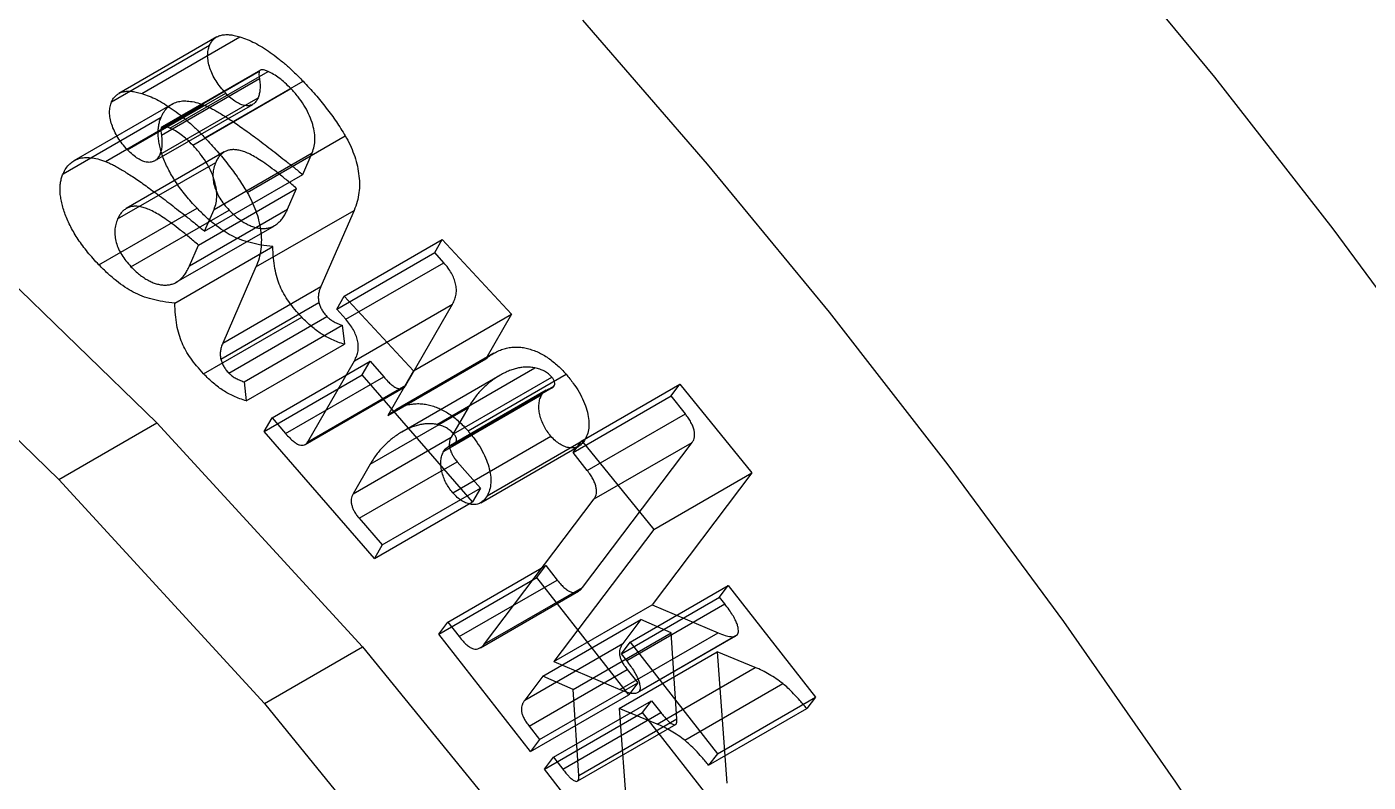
# Paper-space layout 'Sheet2' of a CAD drawing. Header units: inches. Extents: x 0 to 16.3, y 0 to 11.5.
# Drawn here: x 14.1079 to 14.5914, y 10.0264 to 10.2988 of the extents above; entities that cross this region are included whole.
import ezdxf

# ---------------------------------------------------------------- set-up
doc = ezdxf.new("R2010")
doc.units = ezdxf.units.IN
doc.header["$MEASUREMENT"] = 0

psp = doc.layouts.new('Sheet2')

# ---------------------------------------------------------------- linework, layer by layer
at = {"color": 7, "linetype": 'Continuous', "lineweight": 25}
for p, q in [((14.176344, 10.295096), (14.140988, 10.274686)), ((14.149318, 10.274724), (14.184674, 10.295134)), ((14.13843, 10.271701), (14.173785, 10.292111)), ((14.156296, 10.262313), (14.191652, 10.282723)), ((14.156376, 10.25972), (14.191732, 10.28013)), ((14.19205, 10.283139), (14.156694, 10.262729)), ((14.159464, 10.262221), (14.19482, 10.282631)), ((14.172077, 10.25876), (14.207432, 10.279171)), ((14.144205, 10.254405), (14.17956, 10.274815)), ((14.167706, 10.256074), (14.203061, 10.276484)), ((14.160238, 10.270904), (14.124882, 10.250494)), ((14.136184, 10.250236), (14.17154, 10.270646)), ((14.153938, 10.250391), (14.189293, 10.270801)), ((14.155875, 10.252762), (14.19123, 10.273172)), ((14.120945, 10.245766), (14.1563, 10.266176)), ((14.187276, 10.239057), (14.222632, 10.259467)), ((14.140616, 10.229478), (14.175971, 10.249888)), ((14.179063, 10.253634), (14.143708, 10.233224)), ((14.175366, 10.232873), (14.210721, 10.253283)), ((14.207312, 10.24548), (14.210721, 10.253283)), ((14.171957, 10.22507), (14.207312, 10.24548)), ((14.169771, 10.220033), (14.205126, 10.240443)), ((14.201878, 10.232987), (14.205126, 10.240443)), ((14.077926, 10.230395), (14.154792, 10.155993)), ((14.133878, 10.212944), (14.169234, 10.233355)), ((14.145428, 10.212274), (14.180784, 10.232684)), ((14.166523, 10.212577), (14.201878, 10.232987)), ((14.171957, 10.22507), (14.175366, 10.232873)), ((14.190485, 10.212174), (14.22584, 10.232584)), ((14.22584, 10.232584), (14.213869, 10.20511)), ((14.161755, 10.206647), (14.197111, 10.227057)), ((14.222286, 10.201626), (14.257641, 10.222036)), ((14.254974, 10.217417), (14.257641, 10.222036)), ((14.257641, 10.222036), (14.282586, 10.195133)), ((14.161209, 10.199112), (14.196564, 10.219522)), ((14.166523, 10.212577), (14.169771, 10.220033)), ((14.219619, 10.197007), (14.254974, 10.217417)), ((14.258203, 10.213701), (14.254974, 10.217417)), ((14.190485, 10.212174), (14.178514, 10.184699)), ((14.222847, 10.19329), (14.258203, 10.213701)), ((14.04257, 10.209985), (14.119436, 10.135583)), ((14.178514, 10.184699), (14.213869, 10.20511)), ((14.219619, 10.197007), (14.222286, 10.201626)), ((14.222286, 10.201626), (14.24723, 10.174722)), ((14.177812, 10.178899), (14.213167, 10.199309)), ((14.222847, 10.19329), (14.219619, 10.197007)), ((14.225975, 10.178356), (14.261331, 10.198766)), ((14.244527, 10.169589), (14.261331, 10.198766)), ((14.171596, 10.173665), (14.206951, 10.194076)), ((14.180659, 10.173921), (14.216015, 10.194331)), ((14.24723, 10.174722), (14.282586, 10.195133)), ((14.282586, 10.195133), (14.273322, 10.179062)), ((14.186194, 10.170749), (14.221549, 10.191159)), ((14.221549, 10.191159), (14.222351, 10.184282)), ((14.186996, 10.163872), (14.222351, 10.184282)), ((14.196259, 10.157768), (14.231614, 10.178178)), ((14.209172, 10.149179), (14.225975, 10.178356)), ((14.228787, 10.173281), (14.231614, 10.178178)), ((14.231614, 10.178178), (14.236527, 10.172517)), ((14.237966, 10.158652), (14.273322, 10.179062)), ((14.276231, 10.181078), (14.240875, 10.160668)), ((14.193431, 10.15287), (14.228787, 10.173281)), ((14.201171, 10.152107), (14.236527, 10.172517)), ((14.268529, 10.12746), (14.228787, 10.173281)), ((14.24723, 10.174722), (14.237966, 10.158652)), ((14.278379, 10.17307), (14.243023, 10.152659)), ((14.255632, 10.155377), (14.290987, 10.175787)), ((14.261708, 10.152055), (14.297063, 10.172465)), ((14.266921, 10.153051), (14.302277, 10.173461)), ((14.186194, 10.170749), (14.186996, 10.163872)), ((14.208205, 10.148154), (14.24356, 10.168564)), ((14.209172, 10.149179), (14.244527, 10.169589)), ((14.295128, 10.167763), (14.259773, 10.147353)), ((14.261166, 10.147945), (14.296522, 10.168355)), ((14.261932, 10.148263), (14.297287, 10.168674)), ((14.26253, 10.148755), (14.297885, 10.169166)), ((14.307921, 10.149494), (14.343276, 10.169904)), ((14.340128, 10.165725), (14.343276, 10.169904)), ((14.343276, 10.169904), (14.369223, 10.137907)), ((14.258159, 10.145722), (14.293514, 10.166132)), ((14.304773, 10.145314), (14.340128, 10.165725)), ((14.345261, 10.159172), (14.340128, 10.165725)), ((14.193431, 10.15287), (14.196259, 10.157768)), ((14.196259, 10.157768), (14.201171, 10.152107)), ((14.23161, 10.141019), (14.266965, 10.161429)), ((14.266965, 10.161429), (14.260829, 10.1508)), ((14.309906, 10.138762), (14.345261, 10.159172)), ((14.119436, 10.135583), (14.154792, 10.155993)), ((14.154792, 10.155993), (14.228892, 10.075152)), ((14.233174, 10.10705), (14.193431, 10.15287)), ((14.225474, 10.13039), (14.260829, 10.1508)), ((14.261407, 10.130764), (14.296762, 10.151174)), ((14.273779, 10.129642), (14.309134, 10.150052)), ((14.304773, 10.145314), (14.307921, 10.149494)), ((14.307921, 10.149494), (14.333868, 10.117496)), ((14.308186, 10.096662), (14.347708, 10.148938)), ((14.312352, 10.128528), (14.347708, 10.148938)), ((14.27148, 10.127178), (14.306836, 10.147588)), ((14.309906, 10.138762), (14.304773, 10.145314)), ((14.23161, 10.141019), (14.225474, 10.13039)), ((14.22768, 10.121545), (14.263035, 10.141955)), ((14.263035, 10.141955), (14.271357, 10.132358)), ((14.119436, 10.135583), (14.193536, 10.054742)), ((14.369223, 10.137907), (14.33325, 10.090319)), ((14.333868, 10.117496), (14.369223, 10.137907)), ((14.236001, 10.111948), (14.271357, 10.132358)), ((14.271357, 10.132358), (14.268529, 10.12746)), ((14.233174, 10.10705), (14.268529, 10.12746)), ((14.27283, 10.076251), (14.312352, 10.128528)), ((14.22768, 10.121545), (14.236001, 10.111948)), ((14.333868, 10.117496), (14.297895, 10.069909)), ((14.236001, 10.111948), (14.233174, 10.10705)), ((14.259616, 10.084111), (14.294971, 10.104521)), ((14.291723, 10.100214), (14.294971, 10.104521)), ((14.294971, 10.104521), (14.299062, 10.099289)), ((14.256368, 10.079804), (14.291723, 10.100214)), ((14.324809, 10.05789), (14.291723, 10.100214)), ((14.263707, 10.078879), (14.299062, 10.099289)), ((14.271416, 10.07491), (14.306771, 10.09532)), ((14.27283, 10.076251), (14.308186, 10.096662)), ((14.325366, 10.076881), (14.360721, 10.097292)), ((14.357553, 10.093123), (14.360721, 10.097292)), ((14.360721, 10.097292), (14.392143, 10.057086)), ((14.297895, 10.069909), (14.33325, 10.090319)), ((14.322198, 10.072713), (14.357553, 10.093123)), ((14.324103, 10.070271), (14.359458, 10.090681)), ((14.33325, 10.090319), (14.357012, 10.080238)), ((14.359458, 10.090681), (14.357553, 10.093123)), ((14.256368, 10.079804), (14.259616, 10.084111)), ((14.259616, 10.084111), (14.263707, 10.078879)), ((14.293885, 10.064629), (14.32924, 10.08504)), ((14.32924, 10.08504), (14.322723, 10.076414)), ((14.340148, 10.080271), (14.32924, 10.08504)), ((14.289453, 10.03748), (14.256368, 10.079804)), ((14.287368, 10.056004), (14.322723, 10.076414)), ((14.304793, 10.059861), (14.340148, 10.080271)), ((14.321656, 10.059827), (14.357012, 10.080238)), ((14.322198, 10.072713), (14.325366, 10.076881)), ((14.325366, 10.076881), (14.356787, 10.036676)), ((14.328024, 10.058728), (14.363379, 10.079138)), ((14.328654, 10.059191), (14.36401, 10.079602)), ((14.342153, 10.04922), (14.340148, 10.080271)), ((14.193536, 10.054742), (14.228892, 10.075152)), ((14.228892, 10.075152), (14.300164, 9.987727)), ((14.321336, 10.05295), (14.356691, 10.073361)), ((14.324103, 10.070271), (14.322198, 10.072713)), ((14.370406, 10.067781), (14.356691, 10.073361)), ((14.356691, 10.073361), (14.3602, 10.026113)), ((14.288952, 10.046591), (14.324307, 10.067001)), ((14.297895, 10.069909), (14.321656, 10.059827)), ((14.324307, 10.067001), (14.328057, 10.062197)), ((14.335051, 10.047371), (14.370406, 10.067781)), ((14.293885, 10.064629), (14.287368, 10.056004)), ((14.292702, 10.041787), (14.328057, 10.062197)), ((14.304793, 10.059861), (14.293885, 10.064629)), ((14.328057, 10.062197), (14.324809, 10.05789)), ((14.345017, 10.041525), (14.380372, 10.061936)), ((14.289453, 10.03748), (14.324809, 10.05789)), ((14.306798, 10.02881), (14.304793, 10.059861)), ((14.356787, 10.036676), (14.392143, 10.057086)), ((14.392143, 10.057086), (14.388974, 10.052918)), ((14.193536, 10.054742), (14.264809, 9.967317)), ((14.294466, 10.031066), (14.329821, 10.051476)), ((14.297715, 10.035373), (14.33307, 10.055784)), ((14.301063, 10.031078), (14.336419, 10.051489)), ((14.335051, 10.047371), (14.321336, 10.05295)), ((14.321336, 10.05295), (14.324845, 10.005703)), ((14.329821, 10.051476), (14.33307, 10.055784)), ((14.363709, 10.008133), (14.329821, 10.051476)), ((14.33307, 10.055784), (14.336419, 10.051489)), ((14.353619, 10.032507), (14.388974, 10.052918)), ((14.288952, 10.046591), (14.292702, 10.041787)), ((14.306537, 10.026946), (14.341893, 10.047356)), ((14.306798, 10.02881), (14.342153, 10.04922)), ((14.292702, 10.041787), (14.289453, 10.03748)), ((14.294466, 10.031066), (14.297715, 10.035373)), ((14.297715, 10.035373), (14.301063, 10.031078)), ((14.356787, 10.036676), (14.353619, 10.032507)), ((14.328354, 9.987723), (14.294466, 10.031066))]:
    psp.add_line(p, q, dxfattribs=at)
at = {"color": 7, "linetype": 'Continuous', "lineweight": 25, "flags": 128}
for points in [[(14.97818, 9.489293), (14.954288, 9.553784), (14.928499, 9.618115), (14.90086, 9.682163), (14.871425, 9.745805), (14.840251, 9.80892), (14.807397, 9.871385), (14.772926, 9.933082), (14.736904, 9.993893), (14.6994, 10.0537), (14.660487, 10.11239), (14.620238, 10.16985), (14.57873, 10.225969), (14.536044, 10.280641), (14.49226, 10.333761)], [(14.928124, 9.077819), (14.914574, 9.141493), (14.89891, 9.205646), (14.881162, 9.270153), (14.861366, 9.33489), (14.839558, 9.39973), (14.815782, 9.464549), (14.790083, 9.529221), (14.762512, 9.593621), (14.733121, 9.657624), (14.701967, 9.721107), (14.66911, 9.783947), (14.634615, 9.846022), (14.598547, 9.907213), (14.560978, 9.9674), (14.521978, 10.026467), (14.481624, 10.084301), (14.439994, 10.140788), (14.397169, 10.195821), (14.35323, 10.249292), (14.308264, 10.301098)]]:
    psp.add_lwpolyline(points, dxfattribs=at)
at = {"color": 7, "linetype": 'Continuous', "lineweight": 25}
for points, knots in [([(14.173785, 10.292111), (14.174004, 10.292559), (14.174437, 10.293448), (14.175369, 10.294443), (14.176451, 10.295222), (14.177736, 10.295713), (14.179195, 10.295968), (14.180844, 10.295961), (14.182687, 10.295689), (14.183995, 10.295324), (14.184674, 10.295134)], [0, 0, 0, 0, 0.1150766, 0.2286243, 0.3433669, 0.4603935, 0.582614, 0.7129316, 0.8510179, 1, 1, 1, 1]), ([(14.184674, 10.295134), (14.18556, 10.294833), (14.187335, 10.294229), (14.190061, 10.292973), (14.192838, 10.291417), (14.195667, 10.289543), (14.198548, 10.287387), (14.201478, 10.284955), (14.204461, 10.282213), (14.206428, 10.280199), (14.207432, 10.279171)], [0, 0, 0, 0, 0.1166759, 0.2336921, 0.3526832, 0.4745535, 0.5991652, 0.7280291, 0.8611489, 1, 1, 1, 1]), ([(14.17956, 10.274815), (14.178914, 10.275526), (14.177673, 10.276891), (14.176053, 10.279169), (14.174765, 10.281512), (14.173808, 10.283883), (14.173232, 10.286194), (14.172992, 10.288397), (14.173183, 10.290406), (14.173581, 10.291534), (14.173785, 10.292111)], [0, 0, 0, 0, 0.1413123, 0.2711933, 0.3947838, 0.5161978, 0.6359385, 0.752855, 0.8734462, 1, 1, 1, 1]), ([(14.191732, 10.28013), (14.191815, 10.27942), (14.191974, 10.278054), (14.191949, 10.276182), (14.191721, 10.274539), (14.191392, 10.273622), (14.19123, 10.273172)], [0, 0, 0, 0, 0.2723844, 0.5240891, 0.766152, 1, 1, 1, 1]), ([(14.191652, 10.282723), (14.191604, 10.282419), (14.191483, 10.281638), (14.191637, 10.280701), (14.191732, 10.28013)], [0, 0, 0, 0, 0.3903791, 1, 1, 1, 1]), ([(14.19482, 10.282631), (14.194415, 10.282804), (14.193687, 10.283115), (14.192741, 10.283293), (14.192018, 10.283222), (14.191766, 10.282879), (14.191652, 10.282723)], [0, 0, 0, 0, 0.333838, 0.6011339, 0.8188042, 1, 1, 1, 1]), ([(14.203061, 10.276484), (14.202358, 10.277189), (14.200993, 10.278556), (14.198897, 10.280275), (14.196838, 10.281674), (14.195488, 10.282314), (14.19482, 10.282631)], [0, 0, 0, 0, 0.2666897, 0.5176012, 0.7613418, 1, 1, 1, 1]), ([(14.207432, 10.279171), (14.208918, 10.277592), (14.211811, 10.274516), (14.215804, 10.269565), (14.219468, 10.264624), (14.221591, 10.261165), (14.222632, 10.259467)], [0, 0, 0, 0, 0.2681051, 0.5223091, 0.7656309, 1, 1, 1, 1]), ([(14.13843, 10.271701), (14.138648, 10.272148), (14.139082, 10.273037), (14.140014, 10.274033), (14.141096, 10.274812), (14.142381, 10.275302), (14.14384, 10.275558), (14.145489, 10.27555), (14.147332, 10.275279), (14.14864, 10.274913), (14.149318, 10.274724)], [0, 0, 0, 0, 0.1150766, 0.2286243, 0.3433669, 0.4603935, 0.582614, 0.7129316, 0.8510179, 1, 1, 1, 1]), ([(14.149318, 10.274724), (14.150205, 10.274422), (14.15198, 10.273819), (14.154705, 10.272563), (14.157483, 10.271007), (14.160312, 10.269133), (14.163192, 10.266977), (14.166122, 10.264545), (14.169105, 10.261802), (14.171073, 10.259789), (14.172077, 10.25876)], [0, 0, 0, 0, 0.1166759, 0.2336921, 0.3526832, 0.4745535, 0.5991652, 0.7280291, 0.8611489, 1, 1, 1, 1]), ([(14.19123, 10.273172), (14.190977, 10.272688), (14.190483, 10.271748), (14.189425, 10.270777), (14.188127, 10.270291), (14.186635, 10.270274), (14.18499, 10.270698), (14.183234, 10.271639), (14.181392, 10.273008), (14.180189, 10.274195), (14.17956, 10.274815)], [0, 0, 0, 0, 0.12839, 0.2495205, 0.3661905, 0.4850001, 0.6048779, 0.7278386, 0.8577135, 1, 1, 1, 1]), ([(14.210721, 10.253283), (14.210999, 10.254063), (14.211541, 10.25558), (14.211821, 10.258263), (14.211511, 10.261208), (14.210757, 10.264293), (14.209495, 10.267474), (14.20778, 10.270626), (14.205605, 10.273697), (14.203933, 10.275529), (14.203061, 10.276484)], [0, 0, 0, 0, 0.1275078, 0.2483167, 0.3643064, 0.4835966, 0.6046459, 0.7283166, 0.8583765, 1, 1, 1, 1]), ([(14.144205, 10.254405), (14.143558, 10.255116), (14.142318, 10.256481), (14.140697, 10.258759), (14.13941, 10.261101), (14.138453, 10.263473), (14.137876, 10.265784), (14.137637, 10.267986), (14.137828, 10.269995), (14.138226, 10.271123), (14.13843, 10.271701)], [0, 0, 0, 0, 0.1413123, 0.2711933, 0.3947838, 0.5161978, 0.6359385, 0.752855, 0.8734462, 1, 1, 1, 1]), ([(14.1563, 10.266176), (14.156633, 10.266861), (14.157289, 10.268215), (14.158637, 10.269775), (14.160187, 10.270975), (14.162, 10.271722), (14.164039, 10.27209), (14.166327, 10.272004), (14.168835, 10.27158), (14.170618, 10.270965), (14.17154, 10.270646)], [0, 0, 0, 0, 0.12421386, 0.24516483, 0.3631421, 0.48111936, 0.60207033, 0.72762003, 0.85918887, 1, 1, 1, 1]), ([(14.17154, 10.270646), (14.171947, 10.270476), (14.1728, 10.270121), (14.174151, 10.26948), (14.175636, 10.268687), (14.177262, 10.267748), (14.17902, 10.266654), (14.180912, 10.265452), (14.182944, 10.264087), (14.185111, 10.262587), (14.187415, 10.260918), (14.189857, 10.259147), (14.192437, 10.257218), (14.195148, 10.255133), (14.197998, 10.25294), (14.200985, 10.250586), (14.204108, 10.248093), (14.20623, 10.246362), (14.207312, 10.24548)], [0, 0, 0, 0, 0.0341486, 0.0714865, 0.1125948, 0.1575547, 0.2064284, 0.2586779, 0.3149146, 0.3757235, 0.4394758, 0.5077731, 0.5801484, 0.6560701, 0.7360065, 0.8200574, 0.9082335, 1, 1, 1, 1]), ([(14.169234, 10.233355), (14.16852, 10.234108), (14.167128, 10.235576), (14.165187, 10.2379), (14.163392, 10.240172), (14.16178, 10.242449), (14.160346, 10.244721), (14.159081, 10.246975), (14.157982, 10.249227), (14.157059, 10.251457), (14.156352, 10.253635), (14.155764, 10.255737), (14.155422, 10.257723), (14.155199, 10.259633), (14.155209, 10.261425), (14.155395, 10.263115), (14.155726, 10.264742), (14.156106, 10.265691), (14.1563, 10.266176)], [0, 0, 0, 0, 0.0810292, 0.1578785, 0.2308785, 0.3001703, 0.3662697, 0.4302521, 0.4916939, 0.5527946, 0.6117657, 0.6685621, 0.7240135, 0.7777673, 0.831763, 0.8868228, 0.9421188, 1, 1, 1, 1]), ([(14.156376, 10.25972), (14.156459, 10.25901), (14.156618, 10.257643), (14.156593, 10.255772), (14.156365, 10.254129), (14.156037, 10.253212), (14.155875, 10.252762)], [0, 0, 0, 0, 0.2723844, 0.5240891, 0.766152, 1, 1, 1, 1]), ([(14.156296, 10.262313), (14.156249, 10.262009), (14.156127, 10.261228), (14.156282, 10.260291), (14.156376, 10.25972)], [0, 0, 0, 0, 0.3903791, 1, 1, 1, 1]), ([(14.159464, 10.262221), (14.15906, 10.262394), (14.158331, 10.262705), (14.157386, 10.262883), (14.156663, 10.262812), (14.156411, 10.262469), (14.156296, 10.262313)], [0, 0, 0, 0, 0.333838, 0.6011339, 0.8188042, 1, 1, 1, 1]), ([(14.167706, 10.256074), (14.167003, 10.256778), (14.165638, 10.258146), (14.163541, 10.259865), (14.161483, 10.261264), (14.160133, 10.261904), (14.159464, 10.262221)], [0, 0, 0, 0, 0.2666897, 0.5176012, 0.7613418, 1, 1, 1, 1]), ([(14.222632, 10.259467), (14.223237, 10.258383), (14.224443, 10.256226), (14.22583, 10.252812), (14.226886, 10.249325), (14.227556, 10.24579), (14.227848, 10.242259), (14.227648, 10.238855), (14.226999, 10.235567), (14.226236, 10.233604), (14.22584, 10.232584)], [0, 0, 0, 0, 0.112791, 0.2245528, 0.3394908, 0.4601485, 0.5846736, 0.7148698, 0.8519347, 1, 1, 1, 1]), ([(14.155875, 10.252762), (14.155621, 10.252278), (14.155128, 10.251337), (14.154069, 10.250367), (14.152772, 10.249881), (14.151279, 10.249864), (14.149635, 10.250288), (14.147879, 10.251228), (14.146037, 10.252598), (14.144834, 10.253784), (14.144205, 10.254405)], [0, 0, 0, 0, 0.12839, 0.2495205, 0.3661905, 0.4850001, 0.6048779, 0.7278386, 0.8577135, 1, 1, 1, 1]), ([(14.175366, 10.232873), (14.175644, 10.233653), (14.176185, 10.23517), (14.176465, 10.237853), (14.176156, 10.240797), (14.175402, 10.243882), (14.17414, 10.247063), (14.172424, 10.250216), (14.170249, 10.253287), (14.168577, 10.255119), (14.167706, 10.256074)], [0, 0, 0, 0, 0.1275078, 0.2483167, 0.3643064, 0.4835966, 0.6046459, 0.7283166, 0.8583765, 1, 1, 1, 1]), ([(14.172077, 10.25876), (14.173562, 10.257182), (14.176456, 10.254106), (14.180449, 10.249155), (14.184113, 10.244214), (14.186235, 10.240754), (14.187276, 10.239057)], [0, 0, 0, 0, 0.2681051, 0.5223091, 0.7656309, 1, 1, 1, 1]), ([(14.205126, 10.240443), (14.203992, 10.241416), (14.20181, 10.243286), (14.198646, 10.245849), (14.195726, 10.248109), (14.193048, 10.250009), (14.190617, 10.251554), (14.188431, 10.252789), (14.186489, 10.253662), (14.184764, 10.254223), (14.183241, 10.254453), (14.181833, 10.254506), (14.180557, 10.254294), (14.179395, 10.253858), (14.178354, 10.253207), (14.177415, 10.252343), (14.176616, 10.251227), (14.176188, 10.250339), (14.175971, 10.249888)], [0, 0, 0, 0, 0.1060011, 0.203848, 0.2930546, 0.3748954, 0.4484278, 0.5139908, 0.5732433, 0.625516, 0.673898, 0.7203216, 0.7664546, 0.8112958, 0.8567976, 0.9026864, 0.9505709, 1, 1, 1, 1]), ([(14.120945, 10.245766), (14.121277, 10.246451), (14.121934, 10.247804), (14.123281, 10.249365), (14.124832, 10.250564), (14.126645, 10.251312), (14.128683, 10.251679), (14.130972, 10.251594), (14.13348, 10.25117), (14.135263, 10.250554), (14.136184, 10.250236)], [0, 0, 0, 0, 0.12421386, 0.24516483, 0.3631421, 0.48111936, 0.60207033, 0.72762003, 0.85918887, 1, 1, 1, 1]), ([(14.136184, 10.250236), (14.136592, 10.250066), (14.137444, 10.249711), (14.138796, 10.24907), (14.140281, 10.248277), (14.141906, 10.247338), (14.143664, 10.246244), (14.145557, 10.245042), (14.147589, 10.243677), (14.149756, 10.242177), (14.152059, 10.240508), (14.154501, 10.238737), (14.157082, 10.236807), (14.159793, 10.234723), (14.162643, 10.232529), (14.16563, 10.230175), (14.168752, 10.227683), (14.170874, 10.225952), (14.171957, 10.22507)], [0, 0, 0, 0, 0.0341486, 0.0714865, 0.1125948, 0.1575547, 0.2064284, 0.2586779, 0.3149146, 0.3757235, 0.4394758, 0.5077731, 0.5801484, 0.6560701, 0.7360065, 0.8200574, 0.9082335, 1, 1, 1, 1]), ([(14.175971, 10.249888), (14.175722, 10.249229), (14.175248, 10.24797), (14.174903, 10.245856), (14.174987, 10.243642), (14.175415, 10.241388), (14.176267, 10.239114), (14.177433, 10.236864), (14.178982, 10.234692), (14.180165, 10.233374), (14.180784, 10.232684)], [0, 0, 0, 0, 0.1455897, 0.2778786, 0.3980358, 0.5138571, 0.6277695, 0.7428069, 0.8654935, 1, 1, 1, 1]), ([(14.133878, 10.212944), (14.133164, 10.213698), (14.131773, 10.215166), (14.129832, 10.21749), (14.128037, 10.219762), (14.126424, 10.222038), (14.124991, 10.224311), (14.123726, 10.226565), (14.122626, 10.228817), (14.121704, 10.231047), (14.120997, 10.233225), (14.120409, 10.235327), (14.120067, 10.237312), (14.119844, 10.239222), (14.119854, 10.241015), (14.12004, 10.242705), (14.120371, 10.244332), (14.120751, 10.24528), (14.120945, 10.245766)], [0, 0, 0, 0, 0.0810292, 0.1578785, 0.2308785, 0.3001703, 0.3662697, 0.4302521, 0.4916939, 0.5527946, 0.6117657, 0.6685621, 0.7240135, 0.7777673, 0.831763, 0.8868228, 0.9421188, 1, 1, 1, 1]), ([(14.187276, 10.239057), (14.187882, 10.237973), (14.189088, 10.235816), (14.190475, 10.232402), (14.191531, 10.228915), (14.1922, 10.22538), (14.192493, 10.221848), (14.192292, 10.218445), (14.191644, 10.215157), (14.190881, 10.213193), (14.190485, 10.212174)], [0, 0, 0, 0, 0.112791, 0.2245528, 0.3394908, 0.4601485, 0.5846736, 0.7148698, 0.8519347, 1, 1, 1, 1]), ([(14.169771, 10.220033), (14.168637, 10.221006), (14.166455, 10.222876), (14.16329, 10.225439), (14.160371, 10.227699), (14.157693, 10.229599), (14.155262, 10.231143), (14.153075, 10.232379), (14.151134, 10.233252), (14.149408, 10.233813), (14.147886, 10.234043), (14.146477, 10.234096), (14.145202, 10.233883), (14.14404, 10.233448), (14.142998, 10.232796), (14.14206, 10.231932), (14.141261, 10.230817), (14.140833, 10.229929), (14.140616, 10.229478)], [0, 0, 0, 0, 0.1060011, 0.203848, 0.2930546, 0.3748954, 0.4484278, 0.5139908, 0.5732433, 0.625516, 0.673898, 0.7203216, 0.7664546, 0.8112958, 0.8567976, 0.9026864, 0.9505709, 1, 1, 1, 1]), ([(14.196564, 10.219522), (14.195142, 10.219675), (14.192456, 10.219965), (14.188519, 10.220858), (14.184969, 10.221925), (14.181688, 10.223402), (14.178571, 10.225287), (14.175479, 10.22754), (14.172339, 10.230233), (14.170283, 10.2323), (14.169234, 10.233355)], [0, 0, 0, 0, 0.1630066, 0.3078966, 0.4367663, 0.5503268, 0.6575834, 0.7671636, 0.8811894, 1, 1, 1, 1]), ([(14.180784, 10.232684), (14.181295, 10.232169), (14.182303, 10.231153), (14.183849, 10.22982), (14.185389, 10.228699), (14.186915, 10.227771), (14.188428, 10.227036), (14.189925, 10.226502), (14.19142, 10.22615), (14.192892, 10.226014), (14.194314, 10.226099), (14.195669, 10.226388), (14.196938, 10.226907), (14.198098, 10.227689), (14.199189, 10.228666), (14.200193, 10.229874), (14.201092, 10.23133), (14.201612, 10.232426), (14.201878, 10.232987)], [0, 0, 0, 0, 0.06144078, 0.12115945, 0.17887937, 0.23612585, 0.29277996, 0.34948908, 0.4076201, 0.46803257, 0.5290288, 0.59022454, 0.65270394, 0.7166321, 0.78260728, 0.85173828, 0.92415781, 1, 1, 1, 1]), ([(14.140616, 10.229478), (14.140367, 10.228818), (14.139892, 10.22756), (14.139548, 10.225446), (14.139631, 10.223232), (14.140059, 10.220978), (14.140912, 10.218704), (14.142078, 10.216454), (14.143627, 10.214282), (14.14481, 10.212964), (14.145428, 10.212274)], [0, 0, 0, 0, 0.1455897, 0.2778786, 0.3980358, 0.5138571, 0.6277695, 0.7428069, 0.8654935, 1, 1, 1, 1]), ([(14.206951, 10.194076), (14.206105, 10.194995), (14.204492, 10.196749), (14.202327, 10.199565), (14.200546, 10.202382), (14.199082, 10.205269), (14.19799, 10.208376), (14.197249, 10.211774), (14.196719, 10.215574), (14.196618, 10.218145), (14.196564, 10.219522)], [0, 0, 0, 0, 0.12997105, 0.24788279, 0.35783239, 0.46077588, 0.56886014, 0.69378075, 0.83600095, 1, 1, 1, 1]), ([(14.161209, 10.199112), (14.159787, 10.199265), (14.157101, 10.199555), (14.153164, 10.200448), (14.149614, 10.201515), (14.146332, 10.202991), (14.143216, 10.204877), (14.140123, 10.20713), (14.136984, 10.209823), (14.134928, 10.21189), (14.133878, 10.212944)], [0, 0, 0, 0, 0.1630066, 0.3078966, 0.4367663, 0.5503268, 0.6575834, 0.7671636, 0.8811894, 1, 1, 1, 1]), ([(14.145428, 10.212274), (14.14594, 10.211759), (14.146948, 10.210743), (14.148493, 10.20941), (14.150034, 10.208289), (14.151559, 10.20736), (14.153072, 10.206626), (14.15457, 10.206092), (14.156064, 10.20574), (14.157537, 10.205604), (14.158958, 10.205689), (14.160313, 10.205977), (14.161582, 10.206497), (14.162742, 10.207279), (14.163834, 10.208256), (14.164838, 10.209463), (14.165737, 10.21092), (14.166257, 10.212016), (14.166523, 10.212577)], [0, 0, 0, 0, 0.06144078, 0.12115945, 0.17887937, 0.23612585, 0.29277996, 0.34948908, 0.4076201, 0.46803257, 0.5290288, 0.59022454, 0.65270394, 0.7166321, 0.78260728, 0.85173828, 0.92415781, 1, 1, 1, 1]), ([(14.261331, 10.198766), (14.261625, 10.199343), (14.262177, 10.200426), (14.262653, 10.202263), (14.262788, 10.204127), (14.262497, 10.20606), (14.261868, 10.207996), (14.260951, 10.209946), (14.259694, 10.211881), (14.258714, 10.213077), (14.258203, 10.213701)], [0, 0, 0, 0, 0.1581506, 0.2964437, 0.4187475, 0.5308688, 0.6388002, 0.7504561, 0.869788, 1, 1, 1, 1]), ([(14.213869, 10.20511), (14.213667, 10.204614), (14.213292, 10.203694), (14.212981, 10.202207), (14.212906, 10.200766), (14.213084, 10.199772), (14.213167, 10.199309)], [0, 0, 0, 0, 0.30790414, 0.57152076, 0.80049764, 1, 1, 1, 1]), ([(14.171596, 10.173665), (14.17075, 10.174585), (14.169137, 10.176339), (14.166971, 10.179155), (14.16519, 10.181972), (14.163727, 10.184859), (14.162634, 10.187966), (14.161893, 10.191364), (14.161363, 10.195163), (14.161263, 10.197735), (14.161209, 10.199112)], [0, 0, 0, 0, 0.12997105, 0.24788279, 0.35783239, 0.46077588, 0.56886014, 0.69378075, 0.83600095, 1, 1, 1, 1]), ([(14.213167, 10.199309), (14.213293, 10.198872), (14.213545, 10.197999), (14.214186, 10.196694), (14.21502, 10.195444), (14.215672, 10.194714), (14.216015, 10.194331)], [0, 0, 0, 0, 0.2422313, 0.4846521, 0.7300364, 1, 1, 1, 1]), ([(14.222351, 10.184282), (14.221571, 10.184535), (14.220079, 10.185017), (14.2179, 10.185931), (14.215903, 10.186911), (14.214052, 10.187999), (14.212277, 10.18923), (14.210523, 10.190687), (14.20872, 10.192256), (14.207549, 10.193461), (14.206951, 10.194076)], [0, 0, 0, 0, 0.1525262, 0.2917718, 0.4197895, 0.5347313, 0.6451576, 0.7598651, 0.8775827, 1, 1, 1, 1]), ([(14.216015, 10.194331), (14.216353, 10.194022), (14.217098, 10.193341), (14.218382, 10.192512), (14.219894, 10.191771), (14.220969, 10.191374), (14.221549, 10.191159)], [0, 0, 0, 0, 0.18856336, 0.41498684, 0.68429013, 1, 1, 1, 1]), ([(14.225975, 10.178356), (14.22627, 10.178933), (14.226822, 10.180016), (14.227297, 10.181853), (14.227433, 10.183717), (14.227142, 10.18565), (14.226513, 10.187586), (14.225595, 10.189535), (14.224339, 10.191471), (14.223359, 10.192667), (14.222847, 10.19329)], [0, 0, 0, 0, 0.1581506, 0.2964437, 0.4187475, 0.5308688, 0.6388002, 0.7504561, 0.869788, 1, 1, 1, 1]), ([(14.178514, 10.184699), (14.178312, 10.184204), (14.177937, 10.183283), (14.177625, 10.181797), (14.17755, 10.180355), (14.177729, 10.179362), (14.177812, 10.178899)], [0, 0, 0, 0, 0.30790414, 0.57152076, 0.80049764, 1, 1, 1, 1]), ([(14.273322, 10.179062), (14.273889, 10.179499), (14.274998, 10.180352), (14.276749, 10.181403), (14.278516, 10.182248), (14.280317, 10.182862), (14.282169, 10.183203), (14.284038, 10.183337), (14.285933, 10.18325), (14.287854, 10.182924), (14.289773, 10.182394), (14.291672, 10.181679), (14.293538, 10.180753), (14.295366, 10.179698), (14.29715, 10.178392), (14.298904, 10.176943), (14.30063, 10.17531), (14.301727, 10.174078), (14.302277, 10.173461)], [0, 0, 0, 0, 0.07909601, 0.15459755, 0.2267442, 0.29628575, 0.36324997, 0.4278876, 0.49059479, 0.55237671, 0.61255637, 0.67040056, 0.72697755, 0.782185, 0.83598465, 0.89000616, 0.9448726, 1, 1, 1, 1]), ([(14.177812, 10.178899), (14.177938, 10.178462), (14.17819, 10.177589), (14.17883, 10.176284), (14.179664, 10.175034), (14.180317, 10.174304), (14.180659, 10.173921)], [0, 0, 0, 0, 0.2422313, 0.4846521, 0.7300364, 1, 1, 1, 1]), ([(14.186996, 10.163872), (14.186216, 10.164125), (14.184724, 10.164607), (14.182545, 10.165521), (14.180548, 10.166501), (14.178697, 10.167588), (14.176922, 10.168819), (14.175168, 10.170277), (14.173365, 10.171846), (14.172193, 10.173051), (14.171596, 10.173665)], [0, 0, 0, 0, 0.1525262, 0.2917718, 0.4197895, 0.5347313, 0.6451576, 0.7598651, 0.8775827, 1, 1, 1, 1]), ([(14.180659, 10.173921), (14.180998, 10.173612), (14.181743, 10.172931), (14.183027, 10.172102), (14.184539, 10.171361), (14.185613, 10.170964), (14.186194, 10.170749)], [0, 0, 0, 0, 0.18856336, 0.41498684, 0.68429013, 1, 1, 1, 1]), ([(14.236527, 10.172517), (14.237009, 10.171975), (14.237907, 10.170966), (14.239246, 10.169748), (14.240448, 10.168856), (14.241528, 10.168373), (14.242479, 10.168232), (14.243311, 10.168383), (14.244014, 10.168838), (14.244352, 10.169333), (14.244527, 10.169589)], [0, 0, 0, 0, 0.17297427, 0.32202189, 0.45095944, 0.56455658, 0.67098304, 0.77752007, 0.88498143, 1, 1, 1, 1]), ([(14.290987, 10.175787), (14.290483, 10.175872), (14.289442, 10.176048), (14.287899, 10.176087), (14.286319, 10.17599), (14.284727, 10.175685), (14.28311, 10.175223), (14.281433, 10.174647), (14.279764, 10.173841), (14.277492, 10.172601), (14.274795, 10.170727), (14.271836, 10.168067), (14.269179, 10.165017), (14.267703, 10.162625), (14.266965, 10.161429)], [0, 0, 0, 0, 0.0458786, 0.0945903, 0.146412, 0.2006127, 0.2583801, 0.3195091, 0.3844266, 0.4525098, 0.5912494, 0.7280137, 0.8640703, 1, 1, 1, 1]), ([(14.297063, 10.172465), (14.296667, 10.172871), (14.295831, 10.173728), (14.294376, 10.174674), (14.292735, 10.175361), (14.291599, 10.175638), (14.290987, 10.175787)], [0, 0, 0, 0, 0.20388894, 0.4303801, 0.69348771, 1, 1, 1, 1]), ([(14.297885, 10.169166), (14.297994, 10.169397), (14.29819, 10.169815), (14.298167, 10.170694), (14.297748, 10.171656), (14.297306, 10.172178), (14.297063, 10.172465)], [0, 0, 0, 0, 0.2778545, 0.5013065, 0.7262866, 1, 1, 1, 1]), ([(14.302277, 10.173461), (14.303156, 10.172399), (14.304837, 10.170369), (14.30699, 10.167089), (14.308632, 10.163801), (14.309784, 10.160576), (14.310449, 10.157485), (14.310536, 10.154668), (14.310141, 10.152107), (14.309477, 10.150752), (14.309134, 10.150052)], [0, 0, 0, 0, 0.1467811, 0.2804616, 0.4052437, 0.5267005, 0.6446689, 0.7594746, 0.8758394, 1, 1, 1, 1]), ([(14.293514, 10.166132), (14.293687, 10.166393), (14.294039, 10.166926), (14.29473, 10.167546), (14.295568, 10.168021), (14.296196, 10.168241), (14.296522, 10.168355)], [0, 0, 0, 0, 0.2325041, 0.474891, 0.7276394, 1, 1, 1, 1]), ([(14.296522, 10.168355), (14.296838, 10.168464), (14.297349, 10.16864), (14.297737, 10.169021), (14.297885, 10.169166)], [0, 0, 0, 0, 0.6192867, 1, 1, 1, 1]), ([(14.237966, 10.158652), (14.238534, 10.159088), (14.239643, 10.159941), (14.241393, 10.160992), (14.24316, 10.161838), (14.244962, 10.162452), (14.246814, 10.162793), (14.248682, 10.162927), (14.250578, 10.162839), (14.252499, 10.162514), (14.254418, 10.161983), (14.256316, 10.161269), (14.258183, 10.160343), (14.260011, 10.159287), (14.261795, 10.157982), (14.263548, 10.156533), (14.265275, 10.1549), (14.266372, 10.153668), (14.266921, 10.153051)], [0, 0, 0, 0, 0.07909601, 0.15459755, 0.2267442, 0.29628575, 0.36324997, 0.4278876, 0.49059479, 0.55237671, 0.61255637, 0.67040056, 0.72697755, 0.782185, 0.83598465, 0.89000616, 0.9448726, 1, 1, 1, 1]), ([(14.296762, 10.151174), (14.296301, 10.151742), (14.295393, 10.15286), (14.294274, 10.154784), (14.293369, 10.156805), (14.292768, 10.158895), (14.292403, 10.160971), (14.292448, 10.162891), (14.292776, 10.164674), (14.293263, 10.165637), (14.293514, 10.166132)], [0, 0, 0, 0, 0.12065833, 0.23720403, 0.35571096, 0.47954041, 0.60582733, 0.73095669, 0.86172695, 1, 1, 1, 1]), ([(14.347708, 10.148938), (14.347904, 10.149233), (14.348276, 10.149792), (14.348565, 10.15087), (14.348612, 10.152054), (14.348405, 10.153357), (14.34795, 10.154745), (14.347269, 10.156192), (14.34637, 10.157702), (14.345645, 10.158664), (14.345261, 10.159172)], [0, 0, 0, 0, 0.1330027, 0.2516371, 0.3640757, 0.4764064, 0.5927273, 0.715661, 0.8496634, 1, 1, 1, 1]), ([(14.255632, 10.155377), (14.255127, 10.155462), (14.254087, 10.155637), (14.252544, 10.155676), (14.250963, 10.15558), (14.249372, 10.155275), (14.247754, 10.154813), (14.246077, 10.154237), (14.244408, 10.153431), (14.242137, 10.15219), (14.23944, 10.150316), (14.23648, 10.147657), (14.233824, 10.144607), (14.232348, 10.142214), (14.23161, 10.141019)], [0, 0, 0, 0, 0.0458786, 0.0945903, 0.146412, 0.2006127, 0.2583801, 0.3195091, 0.3844266, 0.4525098, 0.5912494, 0.7280137, 0.8640703, 1, 1, 1, 1]), ([(14.261708, 10.152055), (14.261312, 10.152461), (14.260476, 10.153318), (14.25902, 10.154264), (14.257379, 10.154951), (14.256243, 10.155228), (14.255632, 10.155377)], [0, 0, 0, 0, 0.20388894, 0.4303801, 0.69348771, 1, 1, 1, 1]), ([(14.266921, 10.153051), (14.267801, 10.151989), (14.269482, 10.149958), (14.271635, 10.146679), (14.273276, 10.143391), (14.274429, 10.140166), (14.275094, 10.137075), (14.27518, 10.134258), (14.274786, 10.131697), (14.274122, 10.130342), (14.273779, 10.129642)], [0, 0, 0, 0, 0.1467811, 0.2804616, 0.4052437, 0.5267005, 0.6446689, 0.7594746, 0.8758394, 1, 1, 1, 1]), ([(14.201171, 10.152107), (14.201654, 10.151565), (14.202552, 10.150556), (14.203891, 10.149338), (14.205093, 10.148446), (14.206173, 10.147963), (14.207124, 10.147822), (14.207956, 10.147973), (14.208659, 10.148427), (14.208997, 10.148923), (14.209172, 10.149179)], [0, 0, 0, 0, 0.17297427, 0.32202189, 0.45095944, 0.56455658, 0.67098304, 0.77752007, 0.88498143, 1, 1, 1, 1]), ([(14.260829, 10.1508), (14.260677, 10.150492), (14.260388, 10.149907), (14.260161, 10.148884), (14.260127, 10.147805), (14.260332, 10.146652), (14.26075, 10.145475), (14.261323, 10.144281), (14.262103, 10.143088), (14.262715, 10.142344), (14.263035, 10.141955)], [0, 0, 0, 0, 0.1430078, 0.2710704, 0.3884006, 0.5034644, 0.6175063, 0.7338067, 0.8604908, 1, 1, 1, 1]), ([(14.261166, 10.147945), (14.261483, 10.148054), (14.261994, 10.14823), (14.262382, 10.14861), (14.26253, 10.148755)], [0, 0, 0, 0, 0.6192867, 1, 1, 1, 1]), ([(14.26253, 10.148755), (14.262638, 10.148987), (14.262834, 10.149405), (14.262812, 10.150283), (14.262392, 10.151246), (14.26195, 10.151768), (14.261708, 10.152055)], [0, 0, 0, 0, 0.2778545, 0.5013065, 0.7262866, 1, 1, 1, 1]), ([(14.309134, 10.150052), (14.308789, 10.149516), (14.308125, 10.148483), (14.306788, 10.147474), (14.305289, 10.146904), (14.303604, 10.146898), (14.301855, 10.147308), (14.3001, 10.148186), (14.298365, 10.149447), (14.297302, 10.150592), (14.296762, 10.151174)], [0, 0, 0, 0, 0.1446534, 0.278541, 0.4060868, 0.5324252, 0.6536152, 0.7690327, 0.8826344, 1, 1, 1, 1]), ([(14.261407, 10.130764), (14.260945, 10.131332), (14.260037, 10.13245), (14.258918, 10.134373), (14.258013, 10.136395), (14.257412, 10.138485), (14.257048, 10.140561), (14.257093, 10.142481), (14.257421, 10.144264), (14.257908, 10.145227), (14.258159, 10.145722)], [0, 0, 0, 0, 0.12065833, 0.23720403, 0.35571096, 0.47954041, 0.60582733, 0.73095669, 0.86172695, 1, 1, 1, 1]), ([(14.258159, 10.145722), (14.258331, 10.145983), (14.258684, 10.146516), (14.259375, 10.147136), (14.260213, 10.147611), (14.260841, 10.147831), (14.261166, 10.147945)], [0, 0, 0, 0, 0.2325041, 0.474891, 0.7276394, 1, 1, 1, 1]), ([(14.312352, 10.128528), (14.312549, 10.128823), (14.312921, 10.129382), (14.31321, 10.130459), (14.313256, 10.131644), (14.31305, 10.132947), (14.312594, 10.134335), (14.311914, 10.135782), (14.311014, 10.137292), (14.310289, 10.138254), (14.309906, 10.138762)], [0, 0, 0, 0, 0.1330027, 0.2516371, 0.3640757, 0.4764064, 0.5927273, 0.715661, 0.8496634, 1, 1, 1, 1]), ([(14.225474, 10.13039), (14.225322, 10.130082), (14.225033, 10.129497), (14.224806, 10.128474), (14.224772, 10.127395), (14.224977, 10.126241), (14.225394, 10.125064), (14.225968, 10.123871), (14.226748, 10.122677), (14.227359, 10.121934), (14.22768, 10.121545)], [0, 0, 0, 0, 0.1430078, 0.2710704, 0.3884006, 0.5034644, 0.6175063, 0.7338067, 0.8604908, 1, 1, 1, 1]), ([(14.273779, 10.129642), (14.273434, 10.129106), (14.27277, 10.128073), (14.271433, 10.127064), (14.269934, 10.126493), (14.268249, 10.126488), (14.2665, 10.126898), (14.264744, 10.127776), (14.26301, 10.129037), (14.261947, 10.130182), (14.261407, 10.130764)], [0, 0, 0, 0, 0.1446534, 0.278541, 0.4060868, 0.5324252, 0.6536152, 0.7690327, 0.8826344, 1, 1, 1, 1]), ([(14.299062, 10.099289), (14.299529, 10.098715), (14.300401, 10.097642), (14.301753, 10.096338), (14.303017, 10.095393), (14.304214, 10.094868), (14.305333, 10.094754), (14.306356, 10.095065), (14.307364, 10.095646), (14.307901, 10.09631), (14.308186, 10.096662)], [0, 0, 0, 0, 0.1482758, 0.2771198, 0.3928958, 0.499253, 0.6072423, 0.7239331, 0.8535864, 1, 1, 1, 1]), ([(14.36401, 10.079602), (14.364125, 10.079799), (14.36436, 10.0802), (14.364432, 10.081105), (14.364235, 10.08222), (14.363885, 10.083527), (14.363212, 10.085059), (14.362247, 10.08678), (14.36097, 10.08869), (14.359986, 10.089986), (14.359458, 10.090681)], [0, 0, 0, 0, 0.0806221, 0.1636276, 0.2541505, 0.3607089, 0.4846172, 0.6299067, 0.8015207, 1, 1, 1, 1]), ([(14.263707, 10.078879), (14.264173, 10.078304), (14.265046, 10.077231), (14.266398, 10.075927), (14.267661, 10.074983), (14.268859, 10.074458), (14.269978, 10.074344), (14.271, 10.074655), (14.272009, 10.075236), (14.272546, 10.075899), (14.27283, 10.076251)], [0, 0, 0, 0, 0.1482758, 0.2771198, 0.3928958, 0.499253, 0.6072423, 0.7239331, 0.8535864, 1, 1, 1, 1]), ([(14.322723, 10.076414), (14.322499, 10.076086), (14.322079, 10.07547), (14.321638, 10.074434), (14.321469, 10.07334), (14.32151, 10.072218), (14.321855, 10.07101), (14.322458, 10.069741), (14.32326, 10.068359), (14.323942, 10.067474), (14.324307, 10.067001)], [0, 0, 0, 0, 0.1558079, 0.2928456, 0.4088674, 0.5122044, 0.6151852, 0.7251911, 0.8531963, 1, 1, 1, 1]), ([(14.357012, 10.080238), (14.357874, 10.079897), (14.359439, 10.079279), (14.361477, 10.078868), (14.363068, 10.078828), (14.363721, 10.079364), (14.36401, 10.079602)], [0, 0, 0, 0, 0.3353928, 0.609038, 0.8269124, 1, 1, 1, 1]), ([(14.328654, 10.059191), (14.32877, 10.059389), (14.329004, 10.05979), (14.329077, 10.060695), (14.32888, 10.06181), (14.32853, 10.063117), (14.327857, 10.064649), (14.326891, 10.066369), (14.325615, 10.068279), (14.324631, 10.069576), (14.324103, 10.070271)], [0, 0, 0, 0, 0.0806221, 0.1636276, 0.2541505, 0.3607089, 0.4846172, 0.6299067, 0.8015207, 1, 1, 1, 1]), ([(14.380372, 10.061936), (14.379565, 10.062542), (14.377943, 10.063759), (14.375467, 10.065311), (14.372945, 10.066686), (14.371261, 10.067413), (14.370406, 10.067781)], [0, 0, 0, 0, 0.24458256, 0.49135536, 0.7419711, 1, 1, 1, 1]), ([(14.388974, 10.052918), (14.388165, 10.0539), (14.386629, 10.055763), (14.384372, 10.058246), (14.382314, 10.0603), (14.38099, 10.061415), (14.380372, 10.061936)], [0, 0, 0, 0, 0.2971466, 0.5636414, 0.7961531, 1, 1, 1, 1]), ([(14.321656, 10.059827), (14.322519, 10.059487), (14.324084, 10.058868), (14.326121, 10.058457), (14.327713, 10.058418), (14.328366, 10.058954), (14.328654, 10.059191)], [0, 0, 0, 0, 0.3353928, 0.609038, 0.8269124, 1, 1, 1, 1]), ([(14.287368, 10.056004), (14.287144, 10.055676), (14.286723, 10.05506), (14.286283, 10.054024), (14.286114, 10.05293), (14.286155, 10.051808), (14.286499, 10.0506), (14.287103, 10.049331), (14.287904, 10.047949), (14.288587, 10.047064), (14.288952, 10.046591)], [0, 0, 0, 0, 0.1558079, 0.2928456, 0.4088674, 0.5122044, 0.6151852, 0.7251911, 0.8531963, 1, 1, 1, 1]), ([(14.336419, 10.051489), (14.336796, 10.051015), (14.337491, 10.050143), (14.3385, 10.049034), (14.339361, 10.048146), (14.340265, 10.047499), (14.341223, 10.046963), (14.341693, 10.047238), (14.341893, 10.047356)], [0, 0, 0, 0, 0.2186476, 0.4027365, 0.5550655, 0.6766364, 0.8620878, 1, 1, 1, 1]), ([(14.345017, 10.041525), (14.34421, 10.042132), (14.342588, 10.043349), (14.340111, 10.044901), (14.33759, 10.046275), (14.335905, 10.047002), (14.335051, 10.047371)], [0, 0, 0, 0, 0.24458256, 0.49135536, 0.7419711, 1, 1, 1, 1]), ([(14.341893, 10.047356), (14.341999, 10.047577), (14.34224, 10.048079), (14.342184, 10.04881), (14.342153, 10.04922)], [0, 0, 0, 0, 0.4395708, 1, 1, 1, 1]), ([(14.353619, 10.032507), (14.352809, 10.03349), (14.351273, 10.035353), (14.349016, 10.037836), (14.346958, 10.03989), (14.345635, 10.041005), (14.345017, 10.041525)], [0, 0, 0, 0, 0.2971466, 0.5636414, 0.7961531, 1, 1, 1, 1]), ([(14.301063, 10.031078), (14.301441, 10.030605), (14.302136, 10.029732), (14.303145, 10.028624), (14.304006, 10.027736), (14.30491, 10.027089), (14.305868, 10.026553), (14.306337, 10.026828), (14.306537, 10.026946)], [0, 0, 0, 0, 0.2186476, 0.4027365, 0.5550655, 0.6766364, 0.8620878, 1, 1, 1, 1]), ([(14.306537, 10.026946), (14.306643, 10.027166), (14.306884, 10.027668), (14.306829, 10.0284), (14.306798, 10.02881)], [0, 0, 0, 0, 0.4395708, 1, 1, 1, 1])]:
    psp.add_open_spline(points, degree=3, knots=knots, dxfattribs=at)

doc.saveas('drawing.dxf')
